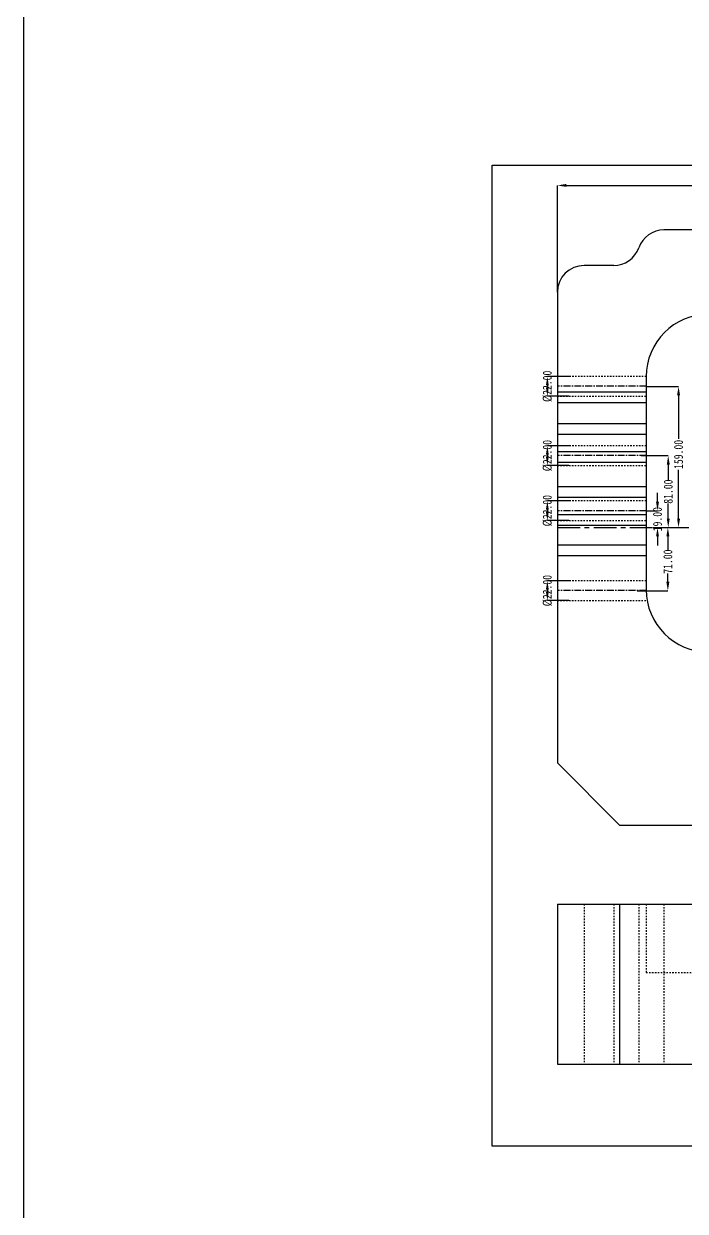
# Model space of a CAD drawing. Header units: millimetres. Extents: x 547 to 3706, y -10485 to 2068.
# Drawn here: x 547 to 1292, y -4758 to -3421 of the extents above; entities that cross this region are included whole.
import ezdxf

# ---------------------------------------------------------------- set-up
doc = ezdxf.new("R2010")
doc.units = ezdxf.units.MM
doc.header["$LTSCALE"] = 16.335
doc.header["$PDMODE"] = 3
doc.header["$PDSIZE"] = 0.3125
doc.linetypes.add('CENTER', pattern=[0.6, 0.375, -0.075, 0.075, -0.075])
doc.linetypes.add('HIDDEN', pattern=[0.2, 0.1, -0.1])
doc.layers.get('0').update_dxf_attribs({"linetype": 'CONTINUOUS'})
doc.layers.get('Defpoints').update_dxf_attribs({"linetype": 'CONTINUOUS'})
doc.layers.add('DEFAULT_2', color=8, linetype='HIDDEN')
doc.styles.get("Standard").update_dxf_attribs({"font": 'txt', "width": 0.8})
doc.dimstyles.new('11', dxfattribs={"dimtxt": 10, "dimasz": 10, "dimexe": 0, "dimexo": 0, "dimgap": 0, "dimtad": 0, "dimzin": 0, "dimdsep": 46, "dimtxsty": 'Standard', "dimcen": 0, "dimclrd": 4, "dimclre": 4, "dimclrt": 6, "dimazin": 0, "dimtfac": 1, "dimtofl": 0, "dimtmove": 0, "dimatfit": 3, "dimfxl": 0, "dimtolj": 1, "dimtzin": 0, "dimarcsym": 0})

# ---------------------------------------------------------------- blocks, each defined once
blk = doc.blocks.new('*D387')
at = {"color": 4, "lineweight": -2}
for p, q in [((1161.1, -3818.5), (1136.9, -3818.5)), ((1136.9, -3828.5), (1136.9, -3830.5)), ((1161.1, -3840.5), (1136.9, -3840.5))]:
    blk.add_line(p, q, dxfattribs=at)
at = {"color": 4}
for points in [[(1135.2, -3828.5), (1138.5, -3828.5), (1136.9, -3818.5)], [(1135.2, -3830.5), (1138.5, -3830.5), (1136.9, -3840.5)]]:
    blk.add_solid(points, dxfattribs=at)
at = {"layer": 'Defpoints', "color": 0}
for p in [(1161.1, -3818.5), (1136.9, -3840.5), (1161.1, -3840.5)]:
    blk.add_point(p, dxfattribs=at)
at = {"color": 6, "insert": (1136.9, -3829.5), "char_height": 10, "attachment_point": 5, "rotation": 90}
blk.add_mtext('\\A1;%%c22.00', dxfattribs=at)
blk = doc.blocks.new('*D389')
at = {"color": 4, "lineweight": -2}
for p, q in [((1161.1, -4048.5), (1136.9, -4048.5)), ((1136.9, -4058.5), (1136.9, -4060.5)), ((1161.1, -4070.5), (1136.9, -4070.5))]:
    blk.add_line(p, q, dxfattribs=at)
at = {"color": 4}
for points in [[(1135.2, -4058.5), (1138.5, -4058.5), (1136.9, -4048.5)], [(1135.2, -4060.5), (1138.5, -4060.5), (1136.9, -4070.5)]]:
    blk.add_solid(points, dxfattribs=at)
at = {"layer": 'Defpoints', "color": 0}
for p in [(1161.1, -4048.5), (1136.9, -4070.5), (1161.1, -4070.5)]:
    blk.add_point(p, dxfattribs=at)
at = {"color": 6, "insert": (1136.9, -4059.5), "char_height": 10, "attachment_point": 5, "rotation": 90}
blk.add_mtext('\\A1;%%c22.00', dxfattribs=at)
blk = doc.blocks.new('*D391')
at = {"color": 4, "lineweight": -2}
for p, q in [((1161.1, -3896.5), (1136.9, -3896.5)), ((1136.9, -3906.5), (1136.9, -3908.5)), ((1161.1, -3918.5), (1136.9, -3918.5))]:
    blk.add_line(p, q, dxfattribs=at)
at = {"color": 4}
for points in [[(1135.2, -3906.5), (1138.5, -3906.5), (1136.9, -3896.5)], [(1135.2, -3908.5), (1138.5, -3908.5), (1136.9, -3918.5)]]:
    blk.add_solid(points, dxfattribs=at)
at = {"layer": 'Defpoints', "color": 0}
for p in [(1161.1, -3896.5), (1136.9, -3918.5), (1161.1, -3918.5)]:
    blk.add_point(p, dxfattribs=at)
at = {"color": 6, "insert": (1136.9, -3907.5), "char_height": 10, "attachment_point": 5, "rotation": 90}
blk.add_mtext('\\A1;%%c22.00', dxfattribs=at)
blk = doc.blocks.new('*D392')
at = {"color": 4, "lineweight": -2}
for p, q in [((1161.1, -3958.5), (1136.9, -3958.5)), ((1136.9, -3968.5), (1136.9, -3970.5)), ((1161.1, -3980.5), (1136.9, -3980.5))]:
    blk.add_line(p, q, dxfattribs=at)
at = {"color": 4}
for points in [[(1135.2, -3968.5), (1138.5, -3968.5), (1136.9, -3958.5)], [(1135.2, -3970.5), (1138.5, -3970.5), (1136.9, -3980.5)]]:
    blk.add_solid(points, dxfattribs=at)
at = {"layer": 'Defpoints', "color": 0}
for p in [(1161.1, -3958.5), (1136.9, -3980.5), (1161.1, -3980.5)]:
    blk.add_point(p, dxfattribs=at)
at = {"color": 6, "insert": (1136.9, -3969.5), "char_height": 10, "attachment_point": 5, "rotation": 90}
blk.add_mtext('\\A1;%%c22.00', dxfattribs=at)
blk = doc.blocks.new('*D395')
at = {"color": 4, "lineweight": -2}
for p, q in [((1248.2, -3829.5), (1284.6, -3829.5)), ((1284.6, -3839.5), (1284.6, -3888.7)), ((1284.6, -3978.5), (1284.6, -3923.4)), ((1260.7, -3988.5), (1284.6, -3988.5))]:
    blk.add_line(p, q, dxfattribs=at)
at = {"color": 4}
for points in [[(1283, -3839.5), (1286.3, -3839.5), (1284.6, -3829.5)], [(1283, -3978.5), (1286.3, -3978.5), (1284.6, -3988.5)]]:
    blk.add_solid(points, dxfattribs=at)
at = {"layer": 'Defpoints', "color": 0}
for p in [(1248.2, -3829.5), (1260.7, -3988.5), (1284.6, -3988.5)]:
    blk.add_point(p, dxfattribs=at)
at = {"color": 6, "insert": (1284.6, -3906.1), "char_height": 10, "attachment_point": 5, "rotation": 90}
blk.add_mtext('\\A1;159.00', dxfattribs=at)
blk = doc.blocks.new('*D396')
at = {"color": 4, "lineweight": -2}
for p, q in [((1242.7, -3907.5), (1273, -3907.5)), ((1273, -3917.5), (1273, -3934.7)), ((1273, -3978.5), (1273, -3961.3)), ((1264.3, -3988.5), (1273, -3988.5))]:
    blk.add_line(p, q, dxfattribs=at)
at = {"color": 4}
for points in [[(1271.4, -3917.5), (1274.7, -3917.5), (1273, -3907.5)], [(1271.4, -3978.5), (1274.7, -3978.5), (1273, -3988.5)]]:
    blk.add_solid(points, dxfattribs=at)
at = {"layer": 'Defpoints', "color": 0}
for p in [(1242.7, -3907.5), (1264.3, -3988.5), (1273, -3988.5)]:
    blk.add_point(p, dxfattribs=at)
at = {"color": 6, "insert": (1273, -3948), "char_height": 10, "attachment_point": 5, "rotation": 90}
blk.add_mtext('\\A1;81.00', dxfattribs=at)
blk = doc.blocks.new('*D397')
at = {"color": 4, "lineweight": -2}
for p, q in [((1260.9, -3959.5), (1260.9, -3949.5)), ((1248.2, -3969.5), (1260.9, -3969.5)), ((1256.3, -3988.5), (1260.9, -3988.5)), ((1260.9, -3998.5), (1260.9, -4008.5))]:
    blk.add_line(p, q, dxfattribs=at)
at = {"color": 4}
for points in [[(1259.3, -3959.5), (1262.6, -3959.5), (1260.9, -3969.5)], [(1259.3, -3998.5), (1262.6, -3998.5), (1260.9, -3988.5)]]:
    blk.add_solid(points, dxfattribs=at)
at = {"layer": 'Defpoints', "color": 0}
for p in [(1248.2, -3969.5), (1256.3, -3988.5), (1260.9, -3988.5)]:
    blk.add_point(p, dxfattribs=at)
at = {"color": 6, "insert": (1260.9, -3979), "char_height": 10, "attachment_point": 5, "rotation": 90}
blk.add_mtext('\\A1;19.00', dxfattribs=at)
blk = doc.blocks.new('*D398')
at = {"color": 4, "lineweight": -2}
for p, q in [((1255.9, -3988.5), (1272.6, -3988.5)), ((1272.6, -3998.5), (1272.6, -4013.4)), ((1272.6, -4049.5), (1272.6, -4040.1)), ((1238, -4059.5), (1272.6, -4059.5))]:
    blk.add_line(p, q, dxfattribs=at)
at = {"color": 4}
for points in [[(1270.9, -3998.5), (1274.3, -3998.5), (1272.6, -3988.5)], [(1270.9, -4049.5), (1274.3, -4049.5), (1272.6, -4059.5)]]:
    blk.add_solid(points, dxfattribs=at)
at = {"layer": 'Defpoints', "color": 0}
for p in [(1255.9, -3988.5), (1238, -4059.5), (1272.6, -4059.5)]:
    blk.add_point(p, dxfattribs=at)
at = {"color": 6, "insert": (1272.6, -4026.8), "char_height": 10, "attachment_point": 5, "rotation": 90}
blk.add_mtext('\\A1;71.00', dxfattribs=at)
blk = doc.blocks.new('*D400')
at = {"color": 4, "lineweight": -2}
for p, q in [((1148.2, -3723.5), (1148.2, -3603.4)), ((1158.2, -3603.4), (1556.6, -3603.4)), ((2008.2, -3603.4), (1592.6, -3603.4)), ((2018.2, -3723.5), (2018.2, -3603.4))]:
    blk.add_line(p, q, dxfattribs=at)
at = {"color": 4}
for points in [[(1158.2, -3601.7), (1158.2, -3605), (1148.2, -3603.4)], [(2008.2, -3601.7), (2008.2, -3605), (2018.2, -3603.4)]]:
    blk.add_solid(points, dxfattribs=at)
at = {"layer": 'Defpoints', "color": 0}
for p in [(1148.2, -3603.4), (1148.2, -3723.5), (2018.2, -3723.5)]:
    blk.add_point(p, dxfattribs=at)
at = {"color": 6, "insert": (1574.6, -3603.4), "char_height": 10, "attachment_point": 5}
blk.add_mtext('\\A1;870.00', dxfattribs=at)

msp = doc.modelspace()

# ---------------------------------------------------------------- linework, layer by layer
at = {"color": 7, "linetype": 'Continuous'}
for p, q in [((1898.194, -3653.475), (1268.194, -3653.475)), ((1211.625, -3693.475), (1178.194, -3693.475)), ((1148.194, -3723.475), (1148.194, -4253.475)), ((1248.194, -3818.475), (1248.194, -4058.475)), ((1148.194, -3835.565), (1248.194, -3835.565)), ((1148.194, -3847.565), (1248.194, -3847.565)), ((1148.194, -3871.317), (1248.194, -3871.317)), ((1148.194, -3883.317), (1248.194, -3883.317)), ((1148.194, -3902.725), (1248.194, -3902.725)), ((1148.194, -3914.725), (1248.194, -3914.725)), ((1148.194, -3942.078), (1248.194, -3942.078)), ((1148.194, -3954.078), (1248.194, -3954.078)), ((1148.194, -3973.676), (1248.194, -3973.676)), ((1148.194, -3985.676), (1248.194, -3985.676)), ((1148.194, -4008.018), (1248.194, -4008.018)), ((1148.194, -4020.018), (1248.194, -4020.018)), ((1148.194, -4253.475), (1218.194, -4323.475)), ((1218.194, -4323.475), (1948.194, -4323.475)), ((1148.194, -4412.359), (1148.194, -4592.359)), ((1148.194, -4412.359), (2018.194, -4412.359)), ((1218.194, -4412.359), (1218.194, -4592.359)), ((1148.194, -4592.359), (2018.194, -4592.359))]:
    msp.add_line(p, q, dxfattribs=at)
at = {"color": 1, "linetype": 'CENTER', "ltscale": 4.167248}
msp.add_line((1148.194, -3988.475), (2018.194, -3988.475), dxfattribs=at)
for points in [[(547.121, 2067.984), (3706.071, 2067.984), (3706.071, -10485.193), (547.121, -10485.193)], [(1074.601, -3580.557), (2394.183, -3580.557), (2394.183, -4684.639), (1074.601, -4684.639)]]:
    msp.add_lwpolyline(points, close=True)
at = {"color": 7, "linetype": 'Continuous'}
for centre, radius, start, end in [((1268.194, -3683.475), 30, 90, 160.528779), ((1211.625, -3663.475), 30, 270, 340.528779), ((1178.194, -3723.475), 30, 90, 180), ((1318.194, -3818.475), 70, 90, 180), ((1318.194, -4058.475), 70, 180, 270)]:
    msp.add_arc(centre, radius, start, end, dxfattribs=at)
at = {"layer": 'DEFAULT_2', "color": 8, "linetype": 'HIDDEN'}
for p, q in [((1248.194, -3818.469), (1148.194, -3818.469)), ((1148.194, -3840.47), (1248.194, -3840.47)), ((1248.194, -3896.469), (1148.194, -3896.469)), ((1148.194, -3918.47), (1248.194, -3918.47)), ((1248.194, -3958.469), (1148.194, -3958.469)), ((1148.194, -3980.47), (1248.194, -3980.47)), ((1248.194, -4048.469), (1148.194, -4048.469)), ((1148.194, -4070.47), (1248.194, -4070.47)), ((1148.194, -4412.484), (1248.194, -4412.484)), ((1178.194, -4412.359), (1178.194, -4592.359)), ((1211.625, -4412.359), (1211.625, -4592.359)), ((1239.909, -4412.359), (1239.909, -4592.359)), ((1248.194, -4412.359), (1248.194, -4489.119)), ((1268.194, -4412.359), (1268.194, -4592.359)), ((1248.194, -4489.119), (1886.194, -4489.119))]:
    msp.add_line(p, q, dxfattribs=at)
at = {"layer": 'DEFAULT_2', "color": 1, "linetype": 'CENTER', "ltscale": 1.243955}
for p, q in [((1248.194, -3829.475), (1148.194, -3829.475)), ((1248.194, -3907.475), (1148.194, -3907.475)), ((1248.194, -3969.475), (1148.194, -3969.475)), ((1248.194, -4059.475), (1148.194, -4059.475))]:
    msp.add_line(p, q, dxfattribs=at)

# ---------------------------------------------------------------- dimensions: what is measured, and where the dimension line sits
dim = msp.add_linear_dim(base=(1148.194, -3603.373), p1=(2018.194, -3723.475), p2=(1148.194, -3723.475), dimstyle='11')
dim.commit()
dim.dimension.update_dxf_attribs({"geometry": '*D400', "text_midpoint": (1574.553, -3603.373), "dimtype": 160})
for base, p1, p2, picture, middle in [((1136.875, -3840.47), (1161.113, -3818.469), (1161.113, -3840.47), '*D387', (1136.875, -3829.47)), ((1136.875, -3918.47), (1161.113, -3896.469), (1161.113, -3918.47), '*D391', (1136.875, -3907.47)), ((1136.875, -3980.47), (1161.113, -3958.469), (1161.113, -3980.47), '*D392', (1136.875, -3969.47)), ((1136.875, -4070.47), (1161.113, -4048.469), (1161.113, -4070.47), '*D389', (1136.875, -4059.47))]:
    dim = msp.add_linear_dim(base=base, p1=p1, p2=p2, angle=90, text='%%c<>', dimstyle='11')
    dim.commit()
    dim.dimension.update_dxf_attribs({"geometry": picture, "text_midpoint": middle, "dimtype": 160})
for base, p1, p2, picture, middle in [((1284.635, -3988.475), (1248.194, -3829.475), (1260.748, -3988.475), '*D395', (1284.635, -3906.075)), ((1273.041, -3988.475), (1242.696, -3907.475), (1264.291, -3988.475), '*D396', (1273.041, -3947.984)), ((1260.94, -3988.475), (1248.194, -3969.475), (1256.286, -3988.475), '*D397', (1260.94, -3978.975)), ((1272.596, -4059.475), (1255.94, -3988.475), (1238.05, -4059.475), '*D398', (1272.596, -4026.78))]:
    dim = msp.add_linear_dim(base=base, p1=p1, p2=p2, angle=90, dimstyle='11')
    dim.commit()
    dim.dimension.update_dxf_attribs({"geometry": picture, "text_midpoint": middle, "dimtype": 160})

doc.saveas('drawing.dxf')
